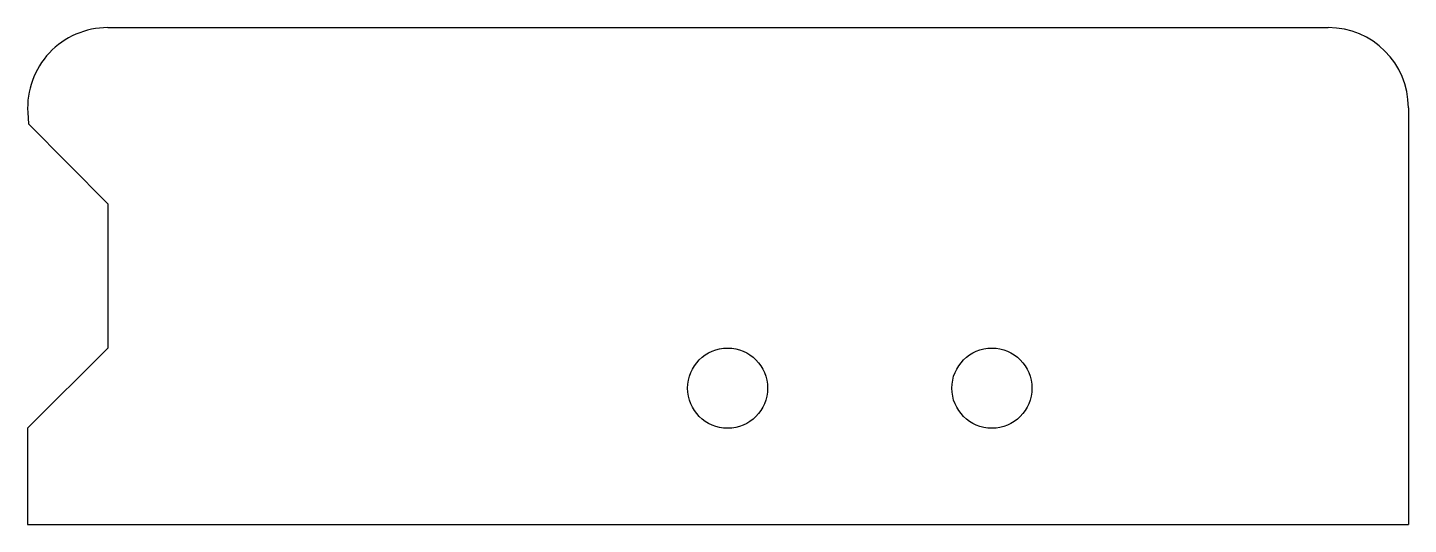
# Model space of a CAD drawing. Header units: millimetres. Extents: x 2600.9 to 2687.1, y 1492.4 to 1523.4.
import ezdxf

# ---------------------------------------------------------------- set-up
doc = ezdxf.new("R2010")
doc.units = ezdxf.units.MM

msp = doc.modelspace()

# ---------------------------------------------------------------- linework, layer by layer
at = {"color": 0}
for p, q in [((2605.902, 1523.412), (2682.102, 1523.412)), ((2687.102, 1518.412), (2687.102, 1492.412))]:
    msp.add_line(p, q, dxfattribs=at)
for p, q in [((2600.912, 1518.108), (2600.954, 1517.414)), ((2600.954, 1517.414), (2605.902, 1512.412)), ((2605.902, 1512.412), (2605.902, 1503.412)), ((2605.902, 1503.412), (2600.902, 1498.412)), ((2600.902, 1498.412), (2600.902, 1492.412)), ((2600.902, 1492.412), (2687.102, 1492.412))]:
    msp.add_line(p, q)
for centre in [(2644.602, 1500.912), (2661.102, 1500.912)]:
    msp.add_circle(centre, 2.5)
for centre, start, end in [((2605.902, 1518.412), 90, 183.49438), ((2682.102, 1518.412), 0, 90)]:
    msp.add_arc(centre, 5, start, end, dxfattribs=at)

doc.saveas('drawing.dxf')
